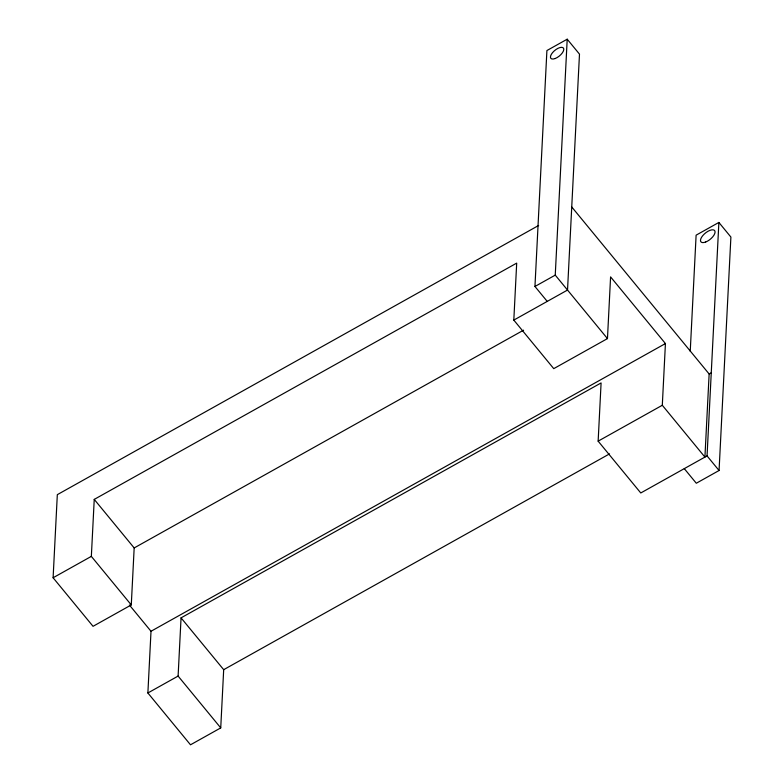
<?xml version="1.0" encoding="UTF-8"?>
<svg xmlns="http://www.w3.org/2000/svg" width="784" height="784" viewBox="0 0 784 784"><rect width="100%" height="100%" fill="white"/><g stroke="black" fill="none" stroke-linecap="round" stroke-linejoin="round"><path stroke-width="1.18" d="M571.742 206.956L709.138 373.988L704.924 457.092L662.304 405.269L665.43 343.559L610.589 276.899L607.463 338.6L553.749 368.647L513.814 320.097L516.695 263.12L94.237 499.398L134.172 547.947L131.281 604.925L93.041 626.318L53.106 577.759L57.32 494.665L538.637 225.469M131.281 604.925L91.346 556.375L94.237 499.398M690.234 351.301L696.114 235.171L718.879 222.44L707.05 455.906L640.773 492.969L598.143 441.147L601.093 382.935L181.055 617.861L223.685 669.683L220.735 727.895L190.502 744.8L147.882 692.978L151.008 631.267L129.38 604.983M220.735 727.895L178.105 676.073L181.055 617.861M547.232 301.399L534.953 286.474L546.909 50.548L567.204 39.2L579.484 54.125L567.528 290.051L513.814 320.097M607.463 338.6L555.248 275.125L567.204 39.2M684.285 468.636L696.3 483.238L719.065 470.508L730.894 237.052L718.879 222.44M534.953 286.474L555.248 275.125M53.106 577.759L91.346 556.375M134.172 547.947L523.565 330.172M151.008 631.267L665.43 343.559M709.138 373.988L711.264 372.802M147.882 692.978L178.105 676.073M598.143 441.147L662.304 405.269M223.685 669.683L609.521 453.887M707.05 455.906L719.065 470.508M555.17 58.516A8.124 3.616 -39.4 0 0 563.627 48.402A8.124 3.616 -39.4 0 0 552.563 52.616A8.124 3.616 -39.4 0 0 555.17 58.516M705.659 242.021A8.859 3.94 -39.4 0 0 714.881 230.986A8.859 3.94 -39.4 0 0 702.807 235.582A8.859 3.94 -39.4 0 0 705.659 242.021"/></g></svg>
